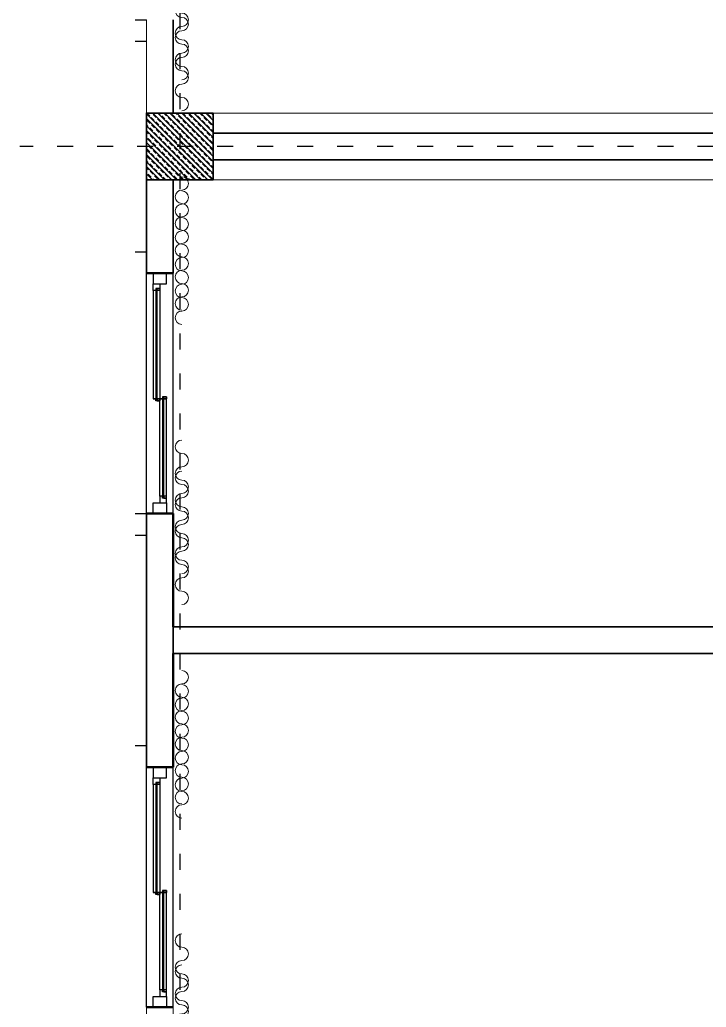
# Model space of a CAD drawing. Header units: millimetres. Extents: x 626118 to 667468, y 4481694 to 4492717.
# Drawn here: x 645955 to 646469, y 4483316 to 4484056 of the extents above; entities that cross this region are included whole.
import ezdxf

# ---------------------------------------------------------------- set-up
doc = ezdxf.new("R2010")
doc.units = ezdxf.units.MM
doc.linetypes.add('ACAD_ISO03W100', pattern=[30, 12, -18])
doc.linetypes.add('DUZ', pattern=[500, 500])
doc.layers.get('0').update_dxf_attribs({"color": 1, "linetype": 'DUZ'})
for name, color, linetype in [('AGAC', 116, 'Continuous'), ('KOLTAR_F', 145, 'Continuous'), ('PEN', 161, 'Continuous'), ('söve', 26, 'DUZ')]:
    doc.layers.add(name, color=color, linetype=linetype)
for name, color, linetype, lineweight in [('cam', 143, 'Continuous', 20), ('DUV', 220, 'Continuous', 50), ('DUVAR', 7, 'Continuous', 35), ('FE_PERDE', 205, 'Continuous', 15), ('gor25', 142, 'Continuous', 25), ('iç duvar', 7, 'Continuous', 50), ('KOLON_F', 3, 'Continuous', 35)]:
    doc.layers.add(name, color=color, linetype=linetype, lineweight=lineweight)
pattern_1 = [(135, (5150462.0106, 3823352.33), (-4.4901280605, -4.4901280605), []), (135, (5150462.0106, 3823356.8204), (-4.4901280605, -4.4901280605), [3.175, -1.5875])]
pattern_2 = [(135, (5151202.0106, 3823352.33), (-4.4901280605, -4.4901280605), []), (135, (5151202.0106, 3823356.8204), (-4.4901280605, -4.4901280605), [3.175, -1.5875])]

# ---------------------------------------------------------------- blocks, each defined once
blk = doc.blocks.new('GEN_BLOCK00601')
at = {"linetype": 'Continuous', "ltscale": 50}
for centre, start, end in [((50, 50), 0, 180), ((250, 50), 0, 180), ((450, 50), 0, 180), ((650, 50), 0, 180), ((850, 50), 0, 180), ((150, 50), 180, 0), ((350, 50), 180, 0), ((550, 50), 180, 0), ((750, 50), 180, 0), ((950, 50), 180, 0)]:
    blk.add_arc(centre, 50, start, end, dxfattribs=at)
for tag in ['Sfb', 'FLOOR']:
    blk.add_attdef(tag, (0, 0), '', height=1)

msp = doc.modelspace()

# ---------------------------------------------------------------- hatches: boundary and pattern name
at = {"layer": 'KOLTAR_F'}
h = msp.add_hatch(dxfattribs=at)
h.set_pattern_fill('ANSI33', color=256, angle=90, style=0)
h.set_pattern_definition(pattern_1)
h.paths.add_polyline_path([(646049.54, 4483935.81), (646049.54, 4483985.81), (646099.54, 4483985.81), (646099.54, 4483935.81)])
h = msp.add_hatch(dxfattribs=at)
h.set_pattern_fill('ANSI33', color=256, angle=90, style=0)
h.set_pattern_definition(pattern_1)
h.paths.add_polyline_path([(646049.54, 4483935.81), (646049.54, 4483985.81), (646099.54, 4483985.81), (646099.54, 4483935.81)])
h = msp.add_hatch(dxfattribs=at)
h.set_pattern_fill('ANSI33', color=256, angle=90, style=0)
h.set_pattern_definition(pattern_2)
h.paths.add_polyline_path([(646049.54, 4483935.81), (646049.54, 4483985.81), (646099.54, 4483985.81), (646099.54, 4483935.81)])
h = msp.add_hatch(dxfattribs=at)
h.set_pattern_fill('ANSI33', color=256, angle=90, style=0)
h.set_pattern_definition(pattern_2)
h.paths.add_polyline_path([(646049.54, 4483935.81), (646049.54, 4483985.81), (646099.54, 4483985.81), (646099.54, 4483935.81)])
h = msp.add_hatch(dxfattribs=at)
h.set_pattern_fill('ANSI33', color=256, angle=90, style=0)
h.set_pattern_definition(pattern_2)
h.paths.add_polyline_path([(646049.54, 4483935.81), (646049.54, 4483985.81), (646099.54, 4483985.81), (646099.54, 4483935.81)])
h = msp.add_hatch(dxfattribs=at)
h.set_pattern_fill('ANSI33', color=256, angle=90, style=0)
h.set_pattern_definition(pattern_2)
h.paths.add_polyline_path([(646049.54, 4483935.81), (646049.54, 4483985.81), (646099.54, 4483985.81), (646099.54, 4483935.81)])

# ---------------------------------------------------------------- linework, layer by layer
at = {"color": 232, "linetype": 'ACAD_ISO03W100'}
for p, q in [((646074.54, 4485860.81), (646074.54, 4482730.81)), ((649894.54, 4483960.81), (645954.54, 4483960.81))]:
    msp.add_line(p, q, dxfattribs=at)
at = {"layer": 'AGAC'}
for p, q in [((646049.54, 4483685.81), (646049.54, 4483865.81)), ((646049.54, 4483685.81), (646049.54, 4483865.81)), ((646049.54, 4483685.81), (646049.54, 4483865.81)), ((646069.54, 4483685.81), (646069.54, 4483865.81)), ((646069.54, 4483685.81), (646069.54, 4483865.81)), ((646069.54, 4483685.81), (646069.54, 4483865.81)), ((646049.54, 4483315.81), (646049.54, 4483495.81)), ((646049.54, 4483315.81), (646049.54, 4483495.81)), ((646049.54, 4483315.81), (646049.54, 4483495.81)), ((646069.54, 4483315.81), (646069.54, 4483495.81)), ((646069.54, 4483315.81), (646069.54, 4483495.81)), ((646069.54, 4483315.81), (646069.54, 4483495.81))]:
    msp.add_line(p, q, dxfattribs=at)
at = {"layer": 'cam'}
for p, q in [((646056.54, 4483854.31), (646056.54, 4483770.31)), ((646056.54, 4483854.31), (646056.54, 4483770.31)), ((646056.54, 4483854.31), (646056.54, 4483770.31)), ((646057.04, 4483854.31), (646057.04, 4483770.31)), ((646057.04, 4483854.31), (646057.04, 4483770.31)), ((646057.04, 4483854.31), (646057.04, 4483770.31)), ((646057.54, 4483854.31), (646057.54, 4483770.31)), ((646057.54, 4483854.31), (646057.54, 4483770.31)), ((646057.54, 4483854.31), (646057.54, 4483770.31)), ((646061.54, 4483697.31), (646061.54, 4483773.31)), ((646061.54, 4483697.31), (646061.54, 4483773.31)), ((646061.54, 4483697.31), (646061.54, 4483773.31)), ((646062.04, 4483697.31), (646062.04, 4483773.31)), ((646062.04, 4483697.31), (646062.04, 4483773.31)), ((646062.04, 4483697.31), (646062.04, 4483773.31)), ((646062.54, 4483697.31), (646062.54, 4483773.31)), ((646062.54, 4483697.31), (646062.54, 4483773.31)), ((646062.54, 4483697.31), (646062.54, 4483773.31)), ((646056.54, 4483484.31), (646056.54, 4483400.31)), ((646056.54, 4483484.31), (646056.54, 4483400.31)), ((646056.54, 4483484.31), (646056.54, 4483400.31)), ((646057.04, 4483484.31), (646057.04, 4483400.31)), ((646057.04, 4483484.31), (646057.04, 4483400.31)), ((646057.04, 4483484.31), (646057.04, 4483400.31)), ((646057.54, 4483484.31), (646057.54, 4483400.31)), ((646057.54, 4483484.31), (646057.54, 4483400.31)), ((646057.54, 4483484.31), (646057.54, 4483400.31)), ((646061.54, 4483327.31), (646061.54, 4483403.31)), ((646061.54, 4483327.31), (646061.54, 4483403.31)), ((646061.54, 4483327.31), (646061.54, 4483403.31)), ((646062.04, 4483327.31), (646062.04, 4483403.31)), ((646062.04, 4483327.31), (646062.04, 4483403.31)), ((646062.04, 4483327.31), (646062.04, 4483403.31)), ((646062.54, 4483327.31), (646062.54, 4483403.31)), ((646062.54, 4483327.31), (646062.54, 4483403.31)), ((646062.54, 4483327.31), (646062.54, 4483403.31))]:
    msp.add_line(p, q, dxfattribs=at)
at = {"layer": 'DUV'}
for p, q in [((646069.54, 4483865.81), (646049.54, 4483865.81)), ((646069.54, 4483865.81), (646049.54, 4483865.81)), ((646069.54, 4483865.81), (646049.54, 4483865.81)), ((646069.54, 4483865.81), (646049.54, 4483865.81)), ((646069.54, 4483865.81), (646049.54, 4483865.81)), ((646069.54, 4483685.81), (646049.54, 4483685.81)), ((646069.54, 4483685.81), (646049.54, 4483685.81)), ((646069.54, 4483685.81), (646049.54, 4483685.81)), ((646069.54, 4483685.81), (646049.54, 4483685.81)), ((646069.54, 4483685.81), (646049.54, 4483685.81)), ((646069.54, 4483685.81), (646069.54, 4483600.81)), ((646069.54, 4483495.81), (646069.54, 4483580.81)), ((646069.54, 4483495.81), (646049.54, 4483495.81)), ((646069.54, 4483495.81), (646049.54, 4483495.81)), ((646069.54, 4483495.81), (646049.54, 4483495.81)), ((646069.54, 4483495.81), (646049.54, 4483495.81)), ((646069.54, 4483495.81), (646049.54, 4483495.81)), ((646069.54, 4483495.81), (646049.54, 4483495.81)), ((646069.54, 4483495.81), (646049.54, 4483495.81)), ((646069.54, 4483315.81), (646049.54, 4483315.81)), ((646069.54, 4483315.81), (646049.54, 4483315.81)), ((646069.54, 4483315.81), (646049.54, 4483315.81)), ((646069.54, 4483315.81), (646049.54, 4483315.81)), ((646069.54, 4483315.81), (646049.54, 4483315.81)), ((646069.54, 4483315.81), (646049.54, 4483315.81)), ((646069.54, 4483315.81), (646049.54, 4483315.81))]:
    msp.add_line(p, q, dxfattribs=at)
at = {"layer": 'DUVAR'}
for p, q in [((646069.54, 4484055.81), (646069.54, 4483985.81)), ((646069.54, 4484055.81), (646069.54, 4483985.81)), ((646099.54, 4483970.81), (646569.54, 4483970.81)), ((646099.54, 4483950.81), (646569.54, 4483950.81)), ((646049.54, 4483865.81), (646049.54, 4483935.81)), ((646049.54, 4483865.81), (646049.54, 4483935.81)), ((646069.54, 4483865.81), (646069.54, 4483935.81)), ((646069.54, 4483865.81), (646069.54, 4483935.81)), ((646069.54, 4483865.81), (646049.54, 4483865.81)), ((646069.54, 4483865.81), (646049.54, 4483865.81)), ((646069.54, 4483865.81), (646049.54, 4483865.81)), ((646069.54, 4483685.81), (646049.54, 4483685.81)), ((646049.54, 4483495.81), (646049.54, 4483685.81)), ((646069.54, 4483685.81), (646049.54, 4483685.81)), ((646049.54, 4483495.81), (646049.54, 4483685.81)), ((646069.54, 4483685.81), (646049.54, 4483685.81)), ((646069.54, 4483495.81), (646069.54, 4483685.81)), ((646069.54, 4483495.81), (646069.54, 4483685.81)), ((646069.54, 4483600.81), (646069.54, 4483685.81)), ((646069.54, 4483600.81), (646569.54, 4483600.81)), ((646069.54, 4483580.81), (646569.54, 4483580.81)), ((646069.54, 4483580.81), (646069.54, 4483495.81)), ((646069.54, 4483495.81), (646049.54, 4483495.81)), ((646069.54, 4483495.81), (646049.54, 4483495.81)), ((646069.54, 4483495.81), (646049.54, 4483495.81)), ((646069.54, 4483315.81), (646049.54, 4483315.81)), ((646069.54, 4483315.81), (646049.54, 4483315.81)), ((646069.54, 4483315.81), (646049.54, 4483315.81))]:
    msp.add_line(p, q, dxfattribs=at)
at = {"layer": 'gor25'}
for p, q in [((646054.54, 4483852.81), (646054.54, 4483771.81)), ((646054.54, 4483852.81), (646054.54, 4483771.81)), ((646054.54, 4483852.81), (646054.54, 4483771.81)), ((646059.54, 4483852.81), (646059.54, 4483771.81)), ((646059.54, 4483852.81), (646059.54, 4483771.81)), ((646059.54, 4483852.81), (646059.54, 4483771.81)), ((646059.54, 4483698.81), (646059.54, 4483771.81)), ((646059.54, 4483698.81), (646059.54, 4483771.81)), ((646059.54, 4483698.81), (646059.54, 4483771.81)), ((646064.54, 4483698.81), (646064.54, 4483771.81)), ((646064.54, 4483698.81), (646064.54, 4483771.81)), ((646064.54, 4483698.81), (646064.54, 4483771.81)), ((646054.54, 4483482.81), (646054.54, 4483401.81)), ((646054.54, 4483482.81), (646054.54, 4483401.81)), ((646054.54, 4483482.81), (646054.54, 4483401.81)), ((646059.54, 4483482.81), (646059.54, 4483401.81)), ((646059.54, 4483482.81), (646059.54, 4483401.81)), ((646059.54, 4483482.81), (646059.54, 4483401.81)), ((646059.54, 4483328.81), (646059.54, 4483401.81)), ((646059.54, 4483328.81), (646059.54, 4483401.81)), ((646059.54, 4483328.81), (646059.54, 4483401.81)), ((646064.54, 4483328.81), (646064.54, 4483401.81)), ((646064.54, 4483328.81), (646064.54, 4483401.81)), ((646064.54, 4483328.81), (646064.54, 4483401.81))]:
    msp.add_line(p, q, dxfattribs=at)
at = {"layer": 'iç duvar', "color": 7, "lineweight": 18}
for p, q in [((646049.54, 4484055.81), (646049.54, 4483985.81)), ((646049.54, 4484055.81), (646049.54, 4483985.81)), ((646049.54, 4484055.81), (646049.54, 4483985.81)), ((646069.54, 4484055.81), (646069.54, 4483985.81)), ((646049.54, 4483865.81), (646049.54, 4483935.81)), ((646069.54, 4483865.81), (646069.54, 4483935.81)), ((646049.54, 4483495.81), (646049.54, 4483685.81)), ((646049.54, 4483125.81), (646049.54, 4483315.81)), ((646069.54, 4483125.81), (646069.54, 4483315.81))]:
    msp.add_line(p, q, dxfattribs=at)
at = {"layer": 'iç duvar', "color": 252, "linetype": 'Continuous', "lineweight": 5, "true_color": 0x939598}
for p, q in [((646099.54, 4483985.81), (646569.54, 4483985.81)), ((646569.54, 4483935.81), (646099.54, 4483935.81))]:
    msp.add_line(p, q, dxfattribs=at)
at = {"layer": 'KOLON_F'}
msp.add_lwpolyline([(646049.54, 4483935.81), (646049.54, 4483985.81), (646099.54, 4483985.81), (646099.54, 4483935.81)], close=True, dxfattribs=at)
msp.add_lwpolyline([(646049.54, 4483935.81), (646049.54, 4483985.81), (646099.54, 4483985.81), (646099.54, 4483935.81)], close=True, dxfattribs=at)
msp.add_lwpolyline([(646049.54, 4483935.81), (646049.54, 4483985.81), (646099.54, 4483985.81), (646099.54, 4483935.81)], close=True, dxfattribs=at)
msp.add_lwpolyline([(646049.54, 4483935.81), (646049.54, 4483985.81), (646099.54, 4483985.81), (646099.54, 4483935.81)], close=True, dxfattribs=at)
msp.add_lwpolyline([(646049.54, 4483935.81), (646049.54, 4483985.81), (646099.54, 4483985.81), (646099.54, 4483935.81)], close=True, dxfattribs=at)
msp.add_lwpolyline([(646049.54, 4483935.81), (646049.54, 4483985.81), (646099.54, 4483985.81), (646099.54, 4483935.81)], close=True, dxfattribs=at)
at = {"layer": 'PEN'}
for points in [[(646054.54, 4483857.81), (646054.54, 4483857.81), (646064.54, 4483857.81), (646064.54, 4483865.81), (646064.54, 4483865.81), (646054.54, 4483865.81), (646054.54, 4483865.81), (646054.54, 4483865.81), (646054.54, 4483857.81)], [(646054.54, 4483857.81), (646054.54, 4483857.81), (646064.54, 4483857.81), (646064.54, 4483865.81), (646064.54, 4483865.81), (646054.54, 4483865.81), (646054.54, 4483865.81), (646054.54, 4483865.81), (646054.54, 4483857.81)], [(646054.54, 4483857.81), (646054.54, 4483857.81), (646064.54, 4483857.81), (646064.54, 4483865.81), (646064.54, 4483865.81), (646054.54, 4483865.81), (646054.54, 4483865.81), (646054.54, 4483865.81), (646054.54, 4483857.81)], [(646054.54, 4483857.81), (646054.54, 4483857.81), (646059.54, 4483857.81), (646059.54, 4483854.31), (646057.54, 4483854.31), (646056.54, 4483854.31), (646056.54, 4483852.81), (646054.54, 4483852.81), (646054.54, 4483857.81)], [(646054.54, 4483857.81), (646054.54, 4483857.81), (646059.54, 4483857.81), (646059.54, 4483854.31), (646057.54, 4483854.31), (646056.54, 4483854.31), (646056.54, 4483852.81), (646054.54, 4483852.81), (646054.54, 4483857.81)], [(646054.54, 4483857.81), (646054.54, 4483857.81), (646059.54, 4483857.81), (646059.54, 4483854.31), (646057.54, 4483854.31), (646056.54, 4483854.31), (646056.54, 4483852.81), (646054.54, 4483852.81), (646054.54, 4483857.81)], [(646059.54, 4483854.31), (646059.54, 4483852.81), (646057.54, 4483852.81), (646057.54, 4483854.31)], [(646059.54, 4483854.31), (646059.54, 4483852.81), (646057.54, 4483852.81), (646057.54, 4483854.31)], [(646059.54, 4483854.31), (646059.54, 4483852.81), (646057.54, 4483852.81), (646057.54, 4483854.31)], [(646054.54, 4483771.81), (646054.54, 4483771.81), (646059.54, 4483771.81), (646059.54, 4483770.31), (646057.54, 4483770.31), (646056.54, 4483770.31), (646056.54, 4483771.81), (646054.54, 4483771.81), (646054.54, 4483771.81)], [(646054.54, 4483771.81), (646054.54, 4483771.81), (646059.54, 4483771.81), (646059.54, 4483770.31), (646057.54, 4483770.31), (646056.54, 4483770.31), (646056.54, 4483771.81), (646054.54, 4483771.81), (646054.54, 4483771.81)], [(646054.54, 4483771.81), (646054.54, 4483771.81), (646059.54, 4483771.81), (646059.54, 4483770.31), (646057.54, 4483770.31), (646056.54, 4483770.31), (646056.54, 4483771.81), (646054.54, 4483771.81), (646054.54, 4483771.81)], [(646059.54, 4483770.31), (646059.54, 4483771.81), (646057.54, 4483771.81), (646057.54, 4483770.31)], [(646059.54, 4483770.31), (646059.54, 4483771.81), (646057.54, 4483771.81), (646057.54, 4483770.31)], [(646059.54, 4483770.31), (646059.54, 4483771.81), (646057.54, 4483771.81), (646057.54, 4483770.31)], [(646059.54, 4483771.81), (646059.54, 4483771.81), (646064.54, 4483771.81), (646064.54, 4483773.31), (646062.54, 4483773.31), (646061.54, 4483773.31), (646061.54, 4483771.81), (646059.54, 4483771.81), (646059.54, 4483771.81)], [(646059.54, 4483771.81), (646059.54, 4483771.81), (646064.54, 4483771.81), (646064.54, 4483773.31), (646062.54, 4483773.31), (646061.54, 4483773.31), (646061.54, 4483771.81), (646059.54, 4483771.81), (646059.54, 4483771.81)], [(646059.54, 4483771.81), (646059.54, 4483771.81), (646064.54, 4483771.81), (646064.54, 4483773.31), (646062.54, 4483773.31), (646061.54, 4483773.31), (646061.54, 4483771.81), (646059.54, 4483771.81), (646059.54, 4483771.81)], [(646064.54, 4483773.31), (646064.54, 4483771.81), (646062.54, 4483771.81), (646062.54, 4483773.31)], [(646064.54, 4483773.31), (646064.54, 4483771.81), (646062.54, 4483771.81), (646062.54, 4483773.31)], [(646064.54, 4483773.31), (646064.54, 4483771.81), (646062.54, 4483771.81), (646062.54, 4483773.31)], [(646059.54, 4483693.81), (646059.54, 4483693.81), (646064.54, 4483693.81), (646064.54, 4483697.31), (646062.54, 4483697.31), (646061.54, 4483697.31), (646061.54, 4483698.81), (646059.54, 4483698.81), (646059.54, 4483693.81)], [(646059.54, 4483693.81), (646059.54, 4483693.81), (646064.54, 4483693.81), (646064.54, 4483697.31), (646062.54, 4483697.31), (646061.54, 4483697.31), (646061.54, 4483698.81), (646059.54, 4483698.81), (646059.54, 4483693.81)], [(646059.54, 4483693.81), (646059.54, 4483693.81), (646064.54, 4483693.81), (646064.54, 4483697.31), (646062.54, 4483697.31), (646061.54, 4483697.31), (646061.54, 4483698.81), (646059.54, 4483698.81), (646059.54, 4483693.81)], [(646064.54, 4483697.31), (646064.54, 4483698.81), (646062.54, 4483698.81), (646062.54, 4483697.31)], [(646064.54, 4483697.31), (646064.54, 4483698.81), (646062.54, 4483698.81), (646062.54, 4483697.31)], [(646064.54, 4483697.31), (646064.54, 4483698.81), (646062.54, 4483698.81), (646062.54, 4483697.31)], [(646054.54, 4483693.81), (646054.54, 4483693.81), (646064.54, 4483693.81), (646064.54, 4483685.81), (646064.54, 4483685.81), (646054.54, 4483685.81), (646054.54, 4483685.81), (646054.54, 4483685.81), (646054.54, 4483693.81)], [(646054.54, 4483693.81), (646054.54, 4483693.81), (646064.54, 4483693.81), (646064.54, 4483685.81), (646064.54, 4483685.81), (646054.54, 4483685.81), (646054.54, 4483685.81), (646054.54, 4483685.81), (646054.54, 4483693.81)], [(646054.54, 4483693.81), (646054.54, 4483693.81), (646064.54, 4483693.81), (646064.54, 4483685.81), (646064.54, 4483685.81), (646054.54, 4483685.81), (646054.54, 4483685.81), (646054.54, 4483685.81), (646054.54, 4483693.81)], [(646054.54, 4483487.81), (646054.54, 4483487.81), (646064.54, 4483487.81), (646064.54, 4483495.81), (646064.54, 4483495.81), (646054.54, 4483495.81), (646054.54, 4483495.81), (646054.54, 4483495.81), (646054.54, 4483487.81)], [(646054.54, 4483487.81), (646054.54, 4483487.81), (646064.54, 4483487.81), (646064.54, 4483495.81), (646064.54, 4483495.81), (646054.54, 4483495.81), (646054.54, 4483495.81), (646054.54, 4483495.81), (646054.54, 4483487.81)], [(646054.54, 4483487.81), (646054.54, 4483487.81), (646064.54, 4483487.81), (646064.54, 4483495.81), (646064.54, 4483495.81), (646054.54, 4483495.81), (646054.54, 4483495.81), (646054.54, 4483495.81), (646054.54, 4483487.81)], [(646054.54, 4483487.81), (646054.54, 4483487.81), (646059.54, 4483487.81), (646059.54, 4483484.31), (646057.54, 4483484.31), (646056.54, 4483484.31), (646056.54, 4483482.81), (646054.54, 4483482.81), (646054.54, 4483487.81)], [(646054.54, 4483487.81), (646054.54, 4483487.81), (646059.54, 4483487.81), (646059.54, 4483484.31), (646057.54, 4483484.31), (646056.54, 4483484.31), (646056.54, 4483482.81), (646054.54, 4483482.81), (646054.54, 4483487.81)], [(646054.54, 4483487.81), (646054.54, 4483487.81), (646059.54, 4483487.81), (646059.54, 4483484.31), (646057.54, 4483484.31), (646056.54, 4483484.31), (646056.54, 4483482.81), (646054.54, 4483482.81), (646054.54, 4483487.81)], [(646059.54, 4483484.31), (646059.54, 4483482.81), (646057.54, 4483482.81), (646057.54, 4483484.31)], [(646059.54, 4483484.31), (646059.54, 4483482.81), (646057.54, 4483482.81), (646057.54, 4483484.31)], [(646059.54, 4483484.31), (646059.54, 4483482.81), (646057.54, 4483482.81), (646057.54, 4483484.31)], [(646054.54, 4483401.81), (646054.54, 4483401.81), (646059.54, 4483401.81), (646059.54, 4483400.31), (646057.54, 4483400.31), (646056.54, 4483400.31), (646056.54, 4483401.81), (646054.54, 4483401.81), (646054.54, 4483401.81)], [(646054.54, 4483401.81), (646054.54, 4483401.81), (646059.54, 4483401.81), (646059.54, 4483400.31), (646057.54, 4483400.31), (646056.54, 4483400.31), (646056.54, 4483401.81), (646054.54, 4483401.81), (646054.54, 4483401.81)], [(646054.54, 4483401.81), (646054.54, 4483401.81), (646059.54, 4483401.81), (646059.54, 4483400.31), (646057.54, 4483400.31), (646056.54, 4483400.31), (646056.54, 4483401.81), (646054.54, 4483401.81), (646054.54, 4483401.81)], [(646059.54, 4483400.31), (646059.54, 4483401.81), (646057.54, 4483401.81), (646057.54, 4483400.31)], [(646059.54, 4483400.31), (646059.54, 4483401.81), (646057.54, 4483401.81), (646057.54, 4483400.31)], [(646059.54, 4483400.31), (646059.54, 4483401.81), (646057.54, 4483401.81), (646057.54, 4483400.31)], [(646059.54, 4483401.81), (646059.54, 4483401.81), (646064.54, 4483401.81), (646064.54, 4483403.31), (646062.54, 4483403.31), (646061.54, 4483403.31), (646061.54, 4483401.81), (646059.54, 4483401.81), (646059.54, 4483401.81)], [(646059.54, 4483401.81), (646059.54, 4483401.81), (646064.54, 4483401.81), (646064.54, 4483403.31), (646062.54, 4483403.31), (646061.54, 4483403.31), (646061.54, 4483401.81), (646059.54, 4483401.81), (646059.54, 4483401.81)], [(646059.54, 4483401.81), (646059.54, 4483401.81), (646064.54, 4483401.81), (646064.54, 4483403.31), (646062.54, 4483403.31), (646061.54, 4483403.31), (646061.54, 4483401.81), (646059.54, 4483401.81), (646059.54, 4483401.81)], [(646064.54, 4483403.31), (646064.54, 4483401.81), (646062.54, 4483401.81), (646062.54, 4483403.31)], [(646064.54, 4483403.31), (646064.54, 4483401.81), (646062.54, 4483401.81), (646062.54, 4483403.31)], [(646064.54, 4483403.31), (646064.54, 4483401.81), (646062.54, 4483401.81), (646062.54, 4483403.31)], [(646059.54, 4483323.81), (646059.54, 4483323.81), (646064.54, 4483323.81), (646064.54, 4483327.31), (646062.54, 4483327.31), (646061.54, 4483327.31), (646061.54, 4483328.81), (646059.54, 4483328.81), (646059.54, 4483323.81)], [(646059.54, 4483323.81), (646059.54, 4483323.81), (646064.54, 4483323.81), (646064.54, 4483327.31), (646062.54, 4483327.31), (646061.54, 4483327.31), (646061.54, 4483328.81), (646059.54, 4483328.81), (646059.54, 4483323.81)], [(646059.54, 4483323.81), (646059.54, 4483323.81), (646064.54, 4483323.81), (646064.54, 4483327.31), (646062.54, 4483327.31), (646061.54, 4483327.31), (646061.54, 4483328.81), (646059.54, 4483328.81), (646059.54, 4483323.81)], [(646064.54, 4483327.31), (646064.54, 4483328.81), (646062.54, 4483328.81), (646062.54, 4483327.31)], [(646064.54, 4483327.31), (646064.54, 4483328.81), (646062.54, 4483328.81), (646062.54, 4483327.31)], [(646064.54, 4483327.31), (646064.54, 4483328.81), (646062.54, 4483328.81), (646062.54, 4483327.31)], [(646054.54, 4483323.81), (646054.54, 4483323.81), (646064.54, 4483323.81), (646064.54, 4483315.81), (646064.54, 4483315.81), (646054.54, 4483315.81), (646054.54, 4483315.81), (646054.54, 4483315.81), (646054.54, 4483323.81)], [(646054.54, 4483323.81), (646054.54, 4483323.81), (646064.54, 4483323.81), (646064.54, 4483315.81), (646064.54, 4483315.81), (646054.54, 4483315.81), (646054.54, 4483315.81), (646054.54, 4483315.81), (646054.54, 4483323.81)], [(646054.54, 4483323.81), (646054.54, 4483323.81), (646064.54, 4483323.81), (646064.54, 4483315.81), (646064.54, 4483315.81), (646054.54, 4483315.81), (646054.54, 4483315.81), (646054.54, 4483315.81), (646054.54, 4483323.81)]]:
    msp.add_lwpolyline(points, close=True, dxfattribs=at)
at = {"layer": 'söve'}
for p, q in [((646040.96, 4484055.81), (646049.54, 4484055.81)), ((646040.96, 4484039.68), (646049.54, 4484039.68)), ((646040.96, 4484039.68), (646049.54, 4484039.68)), ((646041.17, 4483881.94), (646049.54, 4483881.94)), ((646041.17, 4483881.94), (646049.54, 4483881.94)), ((646040.96, 4483685.81), (646049.54, 4483685.81)), ((646040.96, 4483685.81), (646049.54, 4483685.81)), ((646040.96, 4483669.68), (646049.54, 4483669.68)), ((646040.96, 4483669.68), (646049.54, 4483669.68)), ((646041.17, 4483511.94), (646049.54, 4483511.94))]:
    msp.add_line(p, q, dxfattribs=at)

# ---------------------------------------------------------------- block references
at = {"layer": 'FE_PERDE', "yscale": 0.10000020265579, "zscale": 0.10000020265579, "rotation": 270}
for p, xscale in [((646071.04, 4484010.81), -0.10000020265579), ((646071.04, 4483927.55), 0.10000020265579), ((646071.04, 4483640.81), -0.10000020265579), ((646071.04, 4483557.55), 0.10000020265579), ((646071.04, 4483270.81), -0.10000020265579)]:
    msp.add_blockref('GEN_BLOCK00601', p, dxfattribs=dict(at, xscale=xscale))
at = {"layer": 'FE_PERDE', "extrusion": (0, 0, -1), "yscale": 0.10000020265579, "zscale": -0.10000020265579}
for p, xscale, rotation in [((-646071.04, 4483987.58), 0.10000020265579, 90), ((-646071.04, 4483987.58), 0.10000020265579, 90.00000000000001), ((-646071.04, 4483938.13), -0.10000020265579, 90), ((-646071.04, 4483938.13), -0.10000020265579, 90), ((-646071.04, 4483617.58), 0.10000020265579, 90.00000000000001), ((-646071.04, 4483568.13), -0.10000020265579, 90), ((-646071.04, 4483247.58), 0.10000020265579, 90), ((-646071.04, 4483247.58), 0.10000020265579, 90.00000000000001)]:
    msp.add_blockref('GEN_BLOCK00601', p, dxfattribs=dict(at, xscale=xscale, rotation=rotation))

doc.saveas('drawing.dxf')
